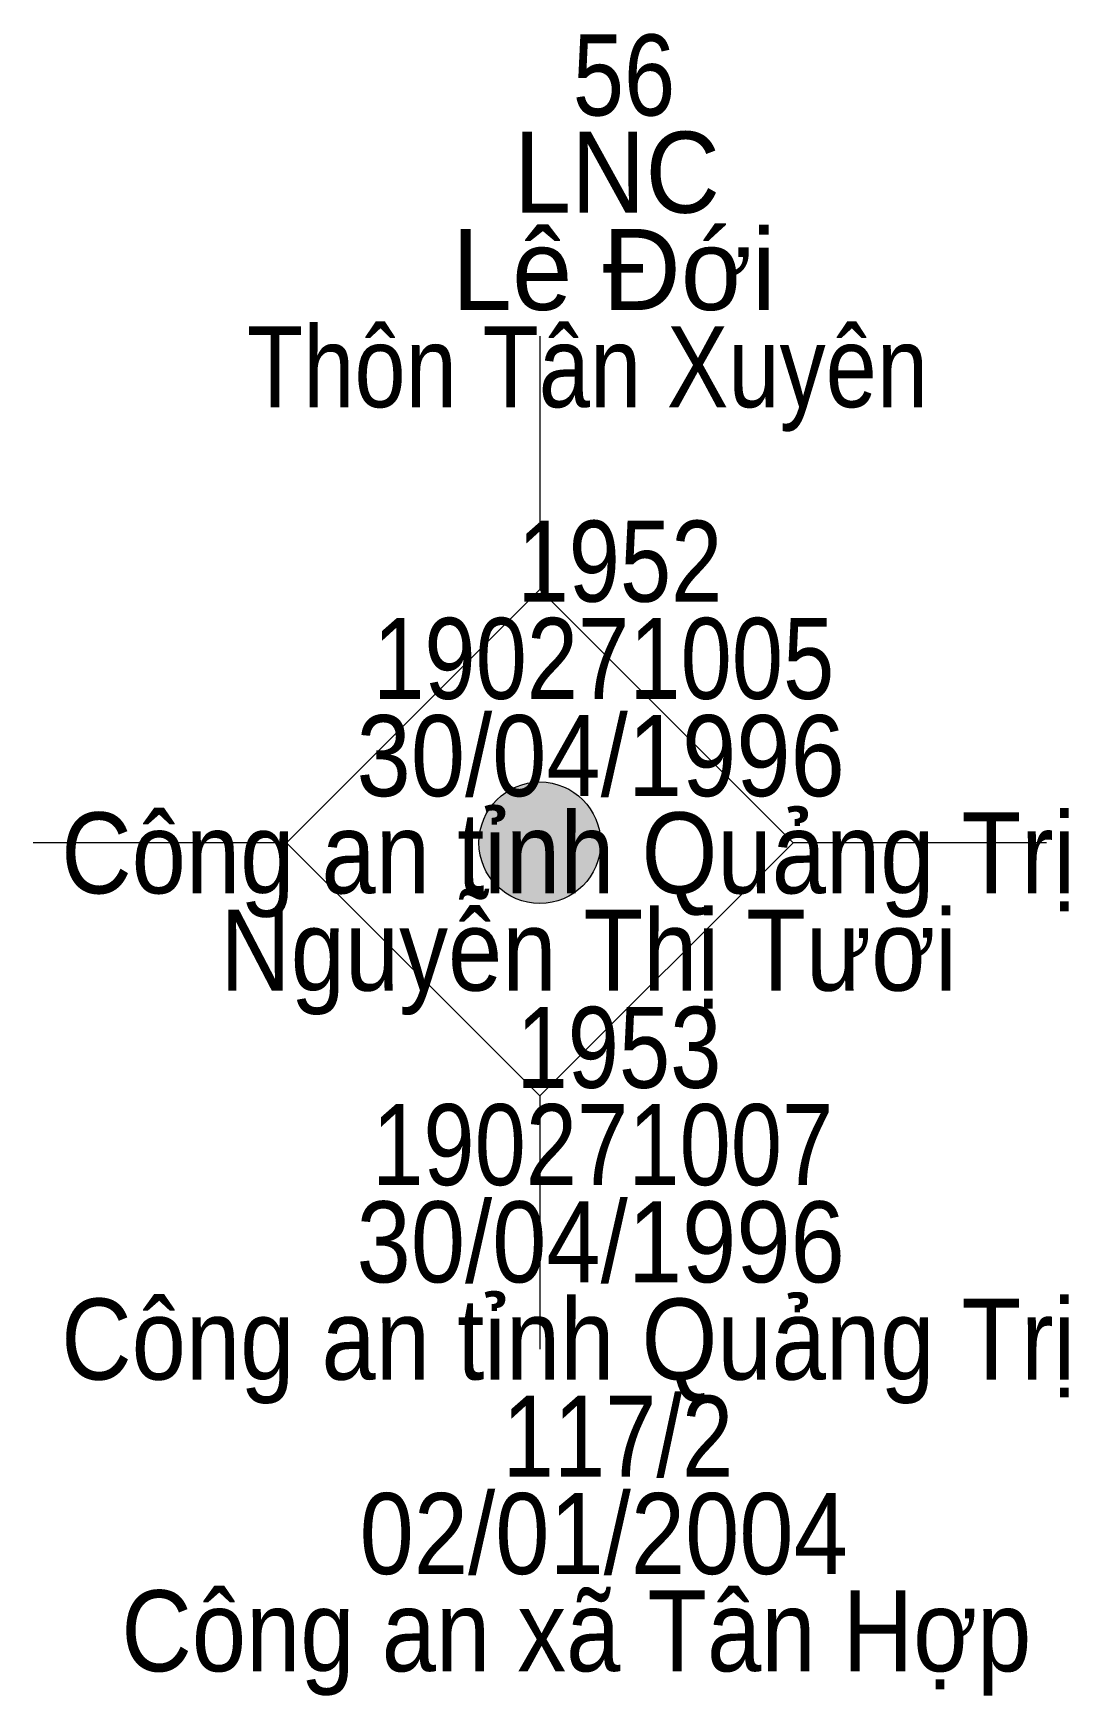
# Model space of a CAD drawing. Header units: metres. Extents: x 550999 to 552168, y 1840994 to 1841978.
# Drawn here: x 551099.17 to 551104.28, y 1841590.99 to 1841599.2 of the extents above; entities that cross this region are included whole.
import ezdxf
from ezdxf.enums import TextEntityAlignment as Align

# ---------------------------------------------------------------- set-up
doc = ezdxf.new("R2010")
doc.units = ezdxf.units.M
doc.header["$LTSCALE"] = 0.16
doc.layers.add('11', color=7, linetype='Continuous', lineweight=13)
doc.layers.add('15', color=7, linetype='Continuous')

msp = doc.modelspace()

# ---------------------------------------------------------------- hatches: boundary and pattern name
at = {"layer": '11'}
msp.add_hatch(color=256, dxfattribs=at).paths.add_polyline_path([(551101.9695, 1841595.2, 1), (551101.3695, 1841595.2, 1)])

# ---------------------------------------------------------------- linework, layer by layer
for p, q in [((551101.67, 1841597.7), (551101.67, 1841596.45)), ((551100.42, 1841595.2), (551099.17, 1841595.2)), ((551104.17, 1841595.2), (551102.92, 1841595.2)), ((551101.67, 1841593.95), (551101.67, 1841592.7))]:
    msp.add_line(p, q, dxfattribs=at)
msp.add_lwpolyline([(551101.67, 1841596.45), (551100.42, 1841595.2), (551101.67, 1841593.95), (551102.92, 1841595.2)], close=True, dxfattribs=at)
msp.add_circle((551101.6695, 1841595.2), 0.3, dxfattribs=at)

# ---------------------------------------------------------------- texts
at = {"layer": '15'}
for s, width, p in [('56', 0.85, (551102.085, 1841598.79)), ('LNC', 0.95, (551102.05, 1841598.31)), ('Thôn Tân Xuyên', 0.85, (551101.905, 1841597.35)), ('1952', 0.85, (551102.065, 1841596.39)), ('190271005', 0.85, (551101.985, 1841595.91)), ('30/04/1996', 0.9, (551101.97, 1841595.43)), ('Công an tỉnh Quảng Trị', 0.9, (551101.81, 1841594.95)), ('Nguyễn Thị Tươi', 0.9, (551101.91, 1841594.47)), ('1953', 0.85, (551102.06, 1841593.99)), ('190271007', 0.85, (551101.98, 1841593.51)), ('30/04/1996', 0.9, (551101.97, 1841593.03)), ('Công an tỉnh Quảng Trị', 0.9, (551101.81, 1841592.55)), ('117/2', 0.85, (551102.055, 1841592.07)), ('02/01/2004', 0.9, (551101.985, 1841591.59)), ('Công an xã Tân Hợp', 0.9, (551101.85, 1841591.11))]:
    msp.add_text(s, height=0.4, dxfattribs=dict(at, width=width)).set_placement(p, align=Align.CENTER)
msp.add_text('Lê Đới', height=0.4, dxfattribs=at).set_placement((551102.035, 1841597.83), align=Align.CENTER)

doc.saveas('drawing.dxf')
